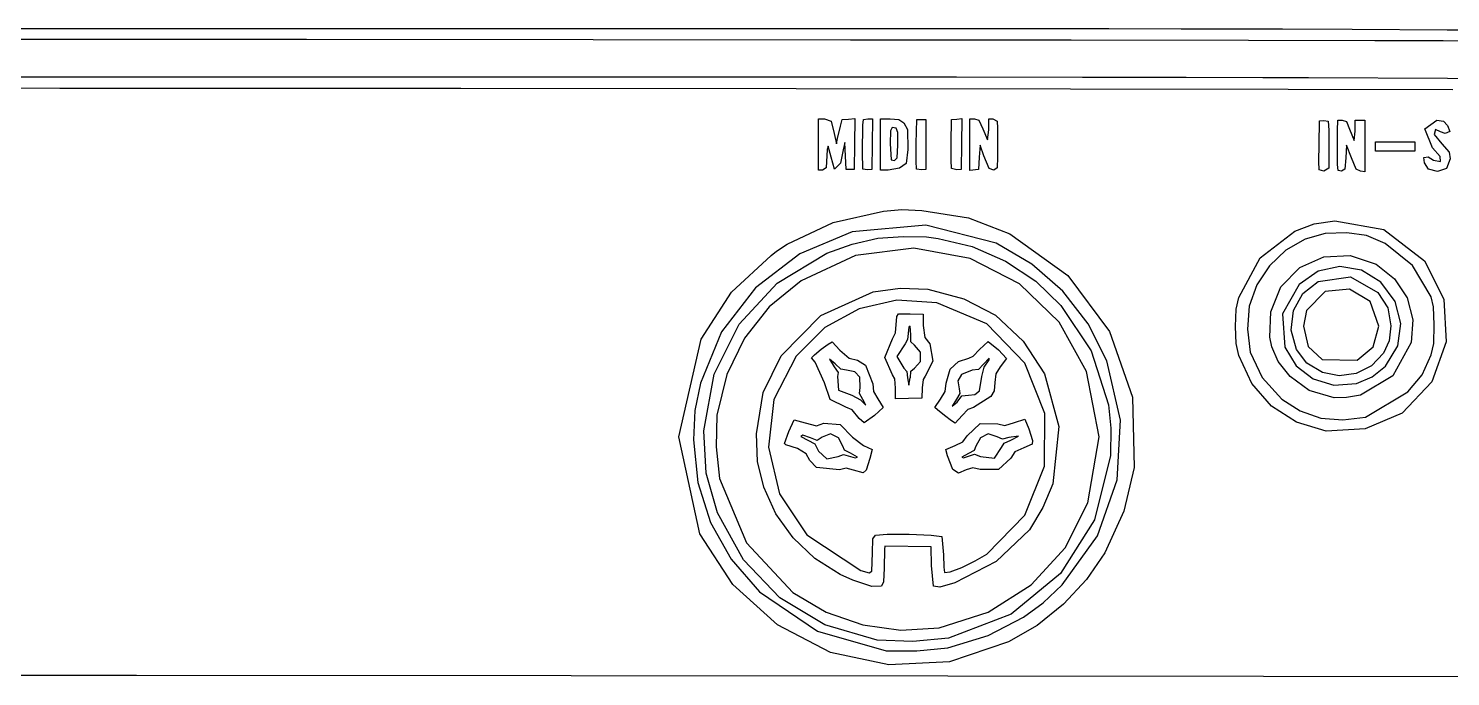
# Model space of a CAD drawing. Extents: x 0 to 149, y 0 to 89.
# Drawn here: x 74.28 to 118.8, y 68.74 to 89.03 of the extents above; entities that cross this region are included whole.
import ezdxf

# ---------------------------------------------------------------- set-up
doc = ezdxf.new("R2010")
doc.units = 0
doc.layers.get('0').update_dxf_attribs({"linetype": 'CONTINUOUS'})

msp = doc.modelspace()

# ---------------------------------------------------------------- linework, layer by layer
at = {"color": 0}
for p, q in [((72.8708, 89.0337), (78.1085, 89.0337)), ((82.9882, 88.6837), (73.3323, 88.689)), ((78.1085, 89.0337), (83.2859, 89.0337)), ((91.9579, 88.6781), (82.9882, 88.6837)), ((83.2859, 89.0337), (88.3158, 89.0323)), ((88.3158, 89.0323), (93.1058, 89.0323)), ((100.014, 88.6714), (91.9579, 88.6781)), ((93.1058, 89.0323), (97.5692, 89.0309)), ((97.5692, 89.0309), (101.618, 89.0309)), ((106.93, 88.6643), (100.014, 88.6714)), ((101.618, 89.0309), (105.16, 89.0295)), ((105.16, 89.0295), (108.108, 89.0281)), ((112.48, 88.6576), (106.93, 88.6643)), ((108.108, 89.0281), (110.373, 89.0266)), ((110.373, 89.0266), (111.864, 89.0252)), ((111.864, 89.0252), (112.495, 89.0228)), ((116.435, 88.6506), (112.48, 88.6576)), ((112.495, 89.0228), (113.546, 89.0171)), ((113.546, 89.0171), (115.721, 89.0076)), ((115.721, 89.0076), (118.7, 88.9953)), ((118.569, 88.6425), (116.435, 88.6506)), ((121.065, 88.6273), (118.569, 88.6425)), ((118.7, 88.9953), (122.169, 88.9825)), ((69.0728, 87.5136), (83.0104, 87.515)), ((83.0104, 87.515), (88.5112, 87.5164)), ((88.5112, 87.5164), (93.8195, 87.5164)), ((93.8195, 87.5164), (98.8025, 87.515)), ((98.8025, 87.515), (103.332, 87.5136)), ((103.332, 87.5136), (107.281, 87.5111)), ((107.281, 87.5111), (110.521, 87.5069)), ((110.521, 87.5069), (112.923, 87.5026)), ((112.923, 87.5026), (114.358, 87.497)), ((114.358, 87.497), (118.71, 87.4765)), ((118.71, 87.4765), (122.994, 87.4543)), ((75.263, 87.1583), (60.5303, 87.1622)), ((87.8156, 87.1513), (75.263, 87.1583)), ((98.3188, 87.1432), (87.8156, 87.1513)), ((106.908, 87.1333), (98.3188, 87.1432)), ((113.717, 87.1209), (106.908, 87.1333)), ((118.878, 87.1072), (113.717, 87.1209)), ((99.012, 85.4012), (99.012, 86.2058)), ((99.012, 86.2058), (99.1994, 86.2058)), ((99.1994, 86.2058), (99.4075, 86.1314)), ((99.4075, 86.1314), (99.5027, 85.7402)), ((99.6114, 85.5913), (99.701, 85.973)), ((99.701, 85.973), (99.7574, 86.184)), ((99.7574, 86.184), (99.9575, 86.1977)), ((99.9575, 86.1977), (100.157, 86.2101)), ((100.157, 86.2101), (100.145, 85.4135)), ((100.387, 85.1641), (100.402, 86.0048)), ((100.402, 86.0048), (100.427, 86.1811)), ((100.427, 86.1811), (100.56, 86.2058)), ((100.56, 86.2058), (100.709, 86.2058)), ((100.709, 86.2058), (100.696, 85.4121)), ((100.959, 85.4012), (100.959, 86.2058)), ((100.959, 86.2058), (101.258, 86.2058)), ((101.258, 86.2058), (101.53, 86.1868)), ((101.32, 85.936), (101.269, 85.8241)), ((101.447, 85.907), (101.32, 85.936)), ((101.53, 86.1868), (101.681, 86.082)), ((101.681, 86.082), (101.799, 85.8682)), ((102.076, 85.4273), (102.091, 86.184)), ((102.091, 86.184), (102.377, 86.184)), ((102.377, 86.184), (102.377, 84.6183)), ((103.171, 85.4438), (103.182, 86.184)), ((103.182, 86.184), (103.342, 86.1977)), ((103.342, 86.1977), (103.502, 86.2101)), ((103.502, 86.2101), (103.489, 85.4135)), ((103.753, 85.3983), (103.753, 86.2058)), ((103.753, 86.2058), (103.897, 86.2058)), ((103.897, 86.2058), (104.036, 86.1632)), ((104.036, 86.1632), (104.158, 85.8862)), ((104.345, 85.8643), (104.345, 86.2058)), ((104.345, 86.2058), (104.468, 86.2058)), ((104.468, 86.2058), (104.611, 86.1261)), ((104.611, 86.1261), (104.619, 85.9123)), ((114.685, 85.4026), (114.695, 86.1413)), ((114.695, 86.1413), (114.833, 86.155)), ((114.833, 86.155), (114.975, 86.1342)), ((114.975, 86.1342), (114.988, 85.8464)), ((115.266, 85.8354), (115.269, 86.1632)), ((115.269, 86.1632), (115.409, 86.1632)), ((115.409, 86.1632), (115.543, 86.1247)), ((115.543, 86.1247), (115.644, 85.8767)), ((115.819, 85.8132), (115.819, 86.1632)), ((115.819, 86.1632), (116.115, 86.1632)), ((116.115, 86.1632), (116.115, 84.5495)), ((117.996, 85.889), (118.378, 86.1617)), ((118.378, 86.1617), (118.577, 86.1342)), ((118.577, 86.1342), (118.71, 85.9952)), ((118.71, 85.9952), (118.779, 85.8037)), ((99.5027, 85.7402), (99.5786, 85.422)), ((99.5786, 85.422), (99.6114, 85.5913)), ((101.269, 85.8241), (101.261, 85.4343)), ((101.495, 85.7719), (101.447, 85.907)), ((101.499, 85.3846), (101.495, 85.7719)), ((101.799, 85.8682), (101.813, 85.2442)), ((104.158, 85.8862), (104.309, 85.5458)), ((104.309, 85.5458), (104.345, 85.8643)), ((104.619, 85.9123), (104.619, 85.4812)), ((114.988, 85.8464), (114.995, 85.3613)), ((115.259, 85.12), (115.266, 85.8354)), ((115.644, 85.8767), (115.784, 85.5306)), ((115.784, 85.5306), (115.819, 85.8132)), ((118.233, 85.2978), (117.996, 85.889)), ((118.335, 85.8654), (118.293, 85.7155)), ((118.293, 85.7155), (118.535, 85.4191)), ((118.485, 85.8008), (118.335, 85.8654)), ((118.632, 85.7402), (118.485, 85.8008)), ((118.779, 85.8037), (118.632, 85.7402)), ((99.012, 84.5965), (99.012, 85.4012)), ((99.2808, 85.2413), (99.2572, 84.6653)), ((99.3165, 85.3528), (99.2808, 85.2413)), ((99.4103, 85), (99.3165, 85.3528)), ((99.785, 85.2318), (99.7052, 84.8155)), ((99.8375, 85.4646), (99.785, 85.2318)), ((99.8788, 84.6183), (99.8375, 85.4646)), ((100.145, 85.4135), (100.134, 84.6183)), ((100.4, 84.6254), (100.387, 85.1641)), ((100.696, 85.4121), (100.685, 84.6183)), ((100.959, 84.5965), (100.959, 85.4012)), ((101.261, 85.4343), (101.286, 84.9217)), ((101.476, 84.981), (101.501, 85.3846)), ((101.501, 85.3846), (101.499, 85.3846)), ((101.813, 85.2442), (101.763, 84.8071)), ((102.071, 84.8815), (102.076, 85.4273)), ((103.168, 84.9051), (103.171, 85.4438)), ((103.489, 85.4135), (103.478, 84.6183)), ((103.753, 84.5908), (103.753, 85.3983)), ((104.071, 85.3793), (104.049, 84.9986)), ((104.192, 85.0417), (104.071, 85.3793)), ((104.355, 84.6501), (104.192, 85.0417)), ((104.619, 85.4812), (104.614, 85.0085)), ((114.682, 84.8663), (114.685, 85.4026)), ((114.995, 85.3613), (114.995, 84.8942)), ((115.263, 84.7743), (115.259, 85.12)), ((115.543, 85.3793), (115.522, 84.9782)), ((115.697, 84.9782), (115.543, 85.3793)), ((116.453, 85.3376), (116.453, 85.4851)), ((116.453, 85.4851), (117.68, 85.4851)), ((116.453, 85.1888), (116.453, 85.3376)), ((117.68, 85.1888), (116.453, 85.1888)), ((117.68, 85.4851), (117.68, 85.1888)), ((118.474, 85.029), (118.233, 85.2978)), ((118.535, 85.4191), (118.757, 85.1588)), ((118.757, 85.1588), (118.792, 84.9464)), ((99.1387, 84.5965), (99.012, 84.5965)), ((99.2572, 84.6653), (99.1387, 84.5965)), ((99.5179, 84.624), (99.4103, 85)), ((99.7052, 84.8155), (99.5179, 84.624)), ((100.134, 84.6183), (99.8788, 84.6183)), ((100.401, 84.6254), (100.4, 84.6254)), ((100.551, 84.6046), (100.401, 84.6254)), ((100.685, 84.6183), (100.551, 84.6046)), ((101.194, 84.5965), (100.959, 84.5965)), ((101.554, 84.6543), (101.194, 84.5965)), ((101.286, 84.9217), (101.398, 84.9009)), ((101.398, 84.9009), (101.476, 84.981)), ((101.763, 84.8071), (101.554, 84.6543)), ((102.085, 84.6307), (102.071, 84.8815)), ((102.243, 84.6046), (102.085, 84.6307)), ((102.377, 84.6183), (102.243, 84.6046)), ((103.18, 84.6473), (103.168, 84.9051)), ((103.341, 84.6046), (103.18, 84.6473)), ((103.478, 84.6183), (103.341, 84.6046)), ((104.028, 84.6183), (103.753, 84.5908)), ((104.049, 84.9986), (104.028, 84.6183)), ((104.502, 84.5965), (104.355, 84.6501)), ((104.604, 84.6709), (104.502, 84.5965)), ((104.614, 85.0085), (104.604, 84.6709)), ((114.693, 84.6116), (114.682, 84.8663)), ((114.839, 84.5633), (114.693, 84.6116)), ((114.988, 84.6557), (114.839, 84.5633)), ((114.995, 84.8942), (114.988, 84.6557)), ((115.282, 84.5813), (115.263, 84.7743)), ((115.488, 84.6254), (115.384, 84.5619)), ((115.522, 84.9782), (115.488, 84.6254)), ((115.849, 84.6321), (115.697, 84.9782)), ((115.984, 84.5619), (115.849, 84.6321)), ((117.967, 84.9962), (118.105, 85.0194)), ((117.985, 84.8237), (117.967, 84.9962)), ((118.108, 84.6282), (117.985, 84.8237)), ((118.105, 85.0194), (118.266, 84.9147)), ((118.39, 84.5538), (118.108, 84.6282)), ((118.266, 84.9147), (118.485, 84.872)), ((118.677, 84.6501), (118.39, 84.5538)), ((118.485, 84.872), (118.474, 85.029)), ((118.792, 84.9464), (118.677, 84.6501)), ((115.384, 84.5619), (115.282, 84.5813)), ((116.115, 84.5495), (115.984, 84.5619)), ((99.4752, 82.9592), (101.05, 83.3134)), ((101.05, 83.3134), (101.628, 83.3632)), ((101.628, 83.3632), (102.251, 83.3356)), ((102.251, 83.3356), (103.707, 83.1067)), ((98.0377, 82.2773), (99.4752, 82.9592)), ((102.373, 82.8795), (100.073, 82.6657)), ((104.578, 82.3115), (102.373, 82.8795)), ((103.707, 83.1067), (105.005, 82.6012)), ((113.926, 82.6893), (114.533, 82.9208)), ((114.533, 82.9208), (115.185, 83.0157)), ((115.185, 83.0157), (116.713, 82.7416)), ((100.073, 82.6657), (98.4278, 81.9796)), ((100.066, 82.2773), (100.874, 82.4632)), ((100.874, 82.4632), (101.667, 82.5239)), ((101.667, 82.5239), (102.398, 82.5059)), ((102.398, 82.5059), (102.757, 82.459)), ((102.757, 82.459), (103.821, 82.2096)), ((105.005, 82.6012), (106.819, 81.2987)), ((112.843, 81.8526), (113.926, 82.6893)), ((114.254, 82.4329), (113.647, 82.091)), ((114.88, 82.6149), (114.254, 82.4329)), ((115.556, 82.6368), (114.88, 82.6149)), ((116.171, 82.5528), (115.556, 82.6368)), ((116.76, 82.3034), (116.171, 82.5528)), ((116.713, 82.7416), (117.982, 81.7605)), ((96.2889, 80.7805), (97.5307, 81.9284)), ((98.4278, 81.9796), (97.0386, 80.9128)), ((97.5307, 81.9284), (97.6986, 82.0579)), ((97.6986, 82.0579), (98.0377, 82.2773)), ((97.7237, 81.063), (99.278, 81.999)), ((99.278, 81.999), (100.066, 82.2773)), ((101.995, 82.1545), (100.175, 81.9217)), ((103.761, 81.8293), (101.995, 82.1545)), ((103.821, 82.2096), (104.867, 81.7492)), ((105.698, 81.6585), (104.578, 82.3115)), ((113.647, 82.091), (113.13, 81.6031)), ((114.835, 81.8843), (115.661, 81.9256)), ((115.661, 81.9256), (116.477, 81.6557)), ((117.614, 81.613), (116.76, 82.3034)), ((100.175, 81.9217), (98.4691, 81.1332)), ((105.31, 81.0341), (103.761, 81.8293)), ((104.867, 81.7492), (105.82, 81.1209)), ((106.667, 80.8083), (105.698, 81.6585)), ((112.171, 80.6154), (112.843, 81.8526)), ((113.13, 81.6031), (112.733, 81.0066)), ((113.491, 80.9445), (114.082, 81.5509)), ((114.082, 81.5509), (114.835, 81.8843)), ((115.332, 81.5799), (114.658, 81.4296)), ((116.012, 81.4684), (115.332, 81.5799)), ((116.477, 81.6557), (117.053, 81.1982)), ((118.196, 80.6344), (117.614, 81.613)), ((117.982, 81.7605), (118.594, 80.5533)), ((96.5288, 79.7747), (97.7237, 81.063)), ((98.4691, 81.1332), (97.4743, 80.3148)), ((106.554, 79.834), (105.31, 81.0341)), ((105.82, 81.1209), (106.605, 80.3645)), ((106.819, 81.2987), (108.125, 79.5443)), ((114.658, 81.4296), (114.062, 81.0218)), ((114.176, 80.735), (114.658, 81.11)), ((114.658, 81.11), (115.666, 81.2532)), ((115.666, 81.2532), (116.531, 80.7653)), ((116.622, 81.0948), (116.012, 81.4684)), ((117.072, 80.4898), (116.622, 81.0948)), ((117.053, 81.1982), (117.445, 80.596)), ((95.3368, 79.3048), (96.2889, 80.7805)), ((97.0386, 80.9128), (95.9778, 79.5405)), ((99.0921, 80.0516), (100.726, 80.7903)), ((100.726, 80.7903), (101.571, 80.9004)), ((101.571, 80.9004), (102.441, 80.8743)), ((102.441, 80.8743), (103.565, 80.5737)), ((107.457, 79.7885), (106.667, 80.8083)), ((112.089, 80.2499), (112.171, 80.6154)), ((112.733, 81.0066), (112.493, 80.3395)), ((113.171, 80.1592), (113.491, 80.9445)), ((114.062, 81.0218), (113.542, 80.0971)), ((113.884, 80.1991), (114.176, 80.735)), ((114.879, 80.7942), (114.288, 80.2033)), ((115.635, 80.8701), (114.879, 80.7942)), ((116.284, 80.4898), (115.635, 80.8701)), ((116.531, 80.7653), (116.836, 80.2901)), ((117.445, 80.596), (117.627, 79.9112)), ((118.272, 80.3162), (118.196, 80.6344)), ((97.4743, 80.3148), (96.6971, 79.3323)), ((100.284, 80.2584), (99.2131, 79.6699)), ((101.471, 80.5243), (100.284, 80.2584)), ((102.716, 80.4414), (101.471, 80.5243)), ((104.282, 79.7814), (102.716, 80.4414)), ((103.565, 80.5737), (104.557, 80.053)), ((106.605, 80.3645), (107.546, 78.9436)), ((112.072, 79.707), (112.089, 80.2499)), ((112.493, 80.3395), (112.441, 79.6188)), ((113.149, 79.3679), (113.171, 80.1592)), ((113.811, 79.5845), (113.884, 80.1991)), ((114.288, 80.2033), (114.195, 79.7112)), ((116.557, 79.7098), (116.284, 80.4898)), ((116.836, 80.2901), (116.933, 79.7278)), ((117.25, 79.8008), (117.072, 80.4898)), ((118.292, 79.75), (118.272, 80.3162)), ((118.594, 80.5533), (118.664, 79.2219)), ((95.746, 78.2077), (96.5288, 79.7747)), ((97.8503, 78.7799), (99.0921, 80.0516)), ((101.425, 79.5002), (101.463, 80.0156)), ((101.463, 80.0156), (101.52, 80.0985)), ((101.52, 80.0985), (101.88, 80.1)), ((101.885, 79.7098), (101.844, 79.678)), ((101.88, 80.1), (102.293, 80.0887)), ((101.902, 79.4424), (101.885, 79.7098)), ((102.293, 80.0887), (102.293, 79.7373)), ((102.293, 79.7373), (102.34, 79.357)), ((105.475, 78.5551), (104.282, 79.7814)), ((104.557, 80.053), (105.423, 79.2413)), ((107.407, 78.2891), (106.554, 79.834)), ((108.044, 78.6268), (107.457, 79.7885)), ((112.089, 79.1655), (112.072, 79.707)), ((113.542, 80.0971), (113.615, 79.0554)), ((114.195, 79.7112), (114.346, 79.0815)), ((116.381, 79.0691), (116.557, 79.7098)), ((116.933, 79.7278), (116.885, 79.2551)), ((117.148, 79.0995), (117.25, 79.8008)), ((117.627, 79.9112), (117.574, 79.1972)), ((118.276, 79.1725), (118.292, 79.75)), ((94.6436, 76.2469), (95.3368, 79.3048)), ((95.9778, 79.5405), (95.3163, 77.9293)), ((96.6971, 79.3323), (96.1485, 78.1981)), ((99.2131, 79.6699), (98.3135, 78.7756)), ((101.09, 78.7315), (101.328, 79.3115)), ((101.328, 79.3115), (101.425, 79.5002)), ((101.802, 79.2939), (101.732, 79.1573)), ((101.844, 79.678), (101.802, 79.2939)), ((101.901, 79.2219), (101.902, 79.4424)), ((102.34, 79.357), (102.499, 79.1616)), ((108.125, 79.5443), (108.844, 77.4883)), ((112.441, 79.6188), (112.53, 78.897)), ((113.21, 79.0621), (113.149, 79.3679)), ((113.983, 78.9781), (113.811, 79.5845)), ((116.885, 79.2551), (116.701, 78.8638)), ((98.8, 78.7178), (98.8907, 78.8183)), ((98.8907, 78.8183), (99.0974, 78.9891)), ((99.0974, 78.9891), (99.3151, 79.1489)), ((99.3151, 79.1489), (99.4435, 79.2194)), ((99.4435, 79.2194), (99.6872, 78.9644)), ((99.6872, 78.9644), (99.974, 78.7121)), ((101.732, 79.1573), (101.468, 78.759)), ((102.016, 79.1199), (101.901, 79.2219)), ((102.212, 78.898), (102.016, 79.1199)), ((102.212, 78.6088), (102.212, 78.898)), ((102.499, 79.1616), (102.598, 78.6172)), ((103.856, 78.7686), (104.054, 78.9862)), ((104.054, 78.9862), (104.322, 79.2289)), ((104.322, 79.2289), (104.655, 78.9725)), ((104.655, 78.9725), (104.904, 78.697)), ((105.423, 79.2413), (106.094, 78.2242)), ((107.546, 78.9436), (108.092, 77.2541)), ((112.171, 78.7989), (112.089, 79.1655)), ((112.53, 78.897), (112.907, 78.1018)), ((113.41, 78.6116), (113.21, 79.0621)), ((113.615, 79.0554), (113.968, 78.4684)), ((114.308, 78.5509), (113.983, 78.9781)), ((114.346, 79.0815), (114.786, 78.6709)), ((115.882, 78.6447), (116.381, 79.0691)), ((116.701, 78.8638), (116.326, 78.4751)), ((116.764, 78.4585), (117.148, 79.0995)), ((117.574, 79.1972), (116.999, 78.154)), ((117.91, 78.1872), (118.194, 78.8183)), ((118.194, 78.8183), (118.276, 79.1725)), ((118.664, 79.2219), (118.219, 77.9695)), ((97.2855, 77.6414), (97.8503, 78.7799)), ((98.3135, 78.7756), (97.6161, 77.4129)), ((98.9087, 78.5827), (98.8, 78.7178)), ((99.1979, 77.935), (98.9087, 78.5827)), ((99.5345, 78.5329), (99.3567, 78.6832)), ((99.3567, 78.6832), (99.5056, 78.4433)), ((99.5056, 78.4433), (99.6252, 78.2602)), ((99.7148, 78.365), (99.5345, 78.5329)), ((99.8954, 78.3318), (99.7148, 78.365)), ((99.974, 78.7121), (100.236, 78.6433)), ((100.236, 78.6433), (100.487, 78.4874)), ((100.487, 78.4874), (100.714, 77.9032)), ((101.335, 78.1872), (101.09, 78.7315)), ((101.468, 78.759), (101.688, 78.3978)), ((101.688, 78.3978), (101.785, 78.2973)), ((101.91, 78.3057), (102.02, 78.3967)), ((102.02, 78.3967), (102.212, 78.6088)), ((102.598, 78.6172), (102.358, 78.1512)), ((103.011, 77.9279), (103.132, 78.3703)), ((103.132, 78.3703), (103.396, 78.6116)), ((103.396, 78.6116), (103.719, 78.7107)), ((103.719, 78.7107), (103.856, 78.7686)), ((104.177, 78.522), (104.024, 78.3594)), ((104.127, 78.1389), (104.205, 78.4271)), ((104.356, 78.7121), (104.177, 78.522)), ((104.205, 78.4271), (104.36, 78.6613)), ((104.36, 78.6613), (104.356, 78.7121)), ((104.705, 78.4433), (104.563, 78.2257)), ((104.904, 78.697), (104.705, 78.4433)), ((106.105, 76.9828), (105.475, 78.5551)), ((108.471, 76.7733), (108.044, 78.6268)), ((112.583, 77.9141), (112.171, 78.7989)), ((113.778, 78.1322), (113.41, 78.6116)), ((113.968, 78.4684), (114.497, 78.063)), ((114.797, 78.2616), (114.308, 78.5509)), ((114.786, 78.6709), (115.882, 78.6447)), ((116.326, 78.4751), (115.845, 78.2327)), ((116.345, 78.1308), (116.764, 78.4585)), ((95.3163, 77.9293), (95.1452, 77.0696)), ((95.4264, 76.4371), (95.746, 78.2077)), ((96.1485, 78.1981), (95.8356, 76.9288)), ((99.3771, 77.4153), (99.1979, 77.935)), ((99.6252, 78.2602), (99.61, 78.1375)), ((99.61, 78.1375), (99.6389, 77.705)), ((100.153, 78.2849), (99.8954, 78.3318)), ((100.306, 78.1128), (100.153, 78.2849)), ((100.323, 77.7946), (100.306, 78.1128)), ((101.408, 78.0616), (101.335, 78.1872)), ((101.425, 77.7723), (101.408, 78.0616)), ((101.785, 78.2973), (101.805, 78.0934)), ((101.805, 78.0934), (101.847, 77.8662)), ((101.847, 77.8662), (101.889, 78.0976)), ((101.889, 78.0976), (101.891, 78.0976)), ((101.891, 78.0976), (101.91, 78.3057)), ((102.288, 78.044), (102.263, 77.778)), ((102.358, 78.1512), (102.288, 78.044)), ((102.981, 77.6676), (103.011, 77.9279)), ((103.495, 78.1995), (103.379, 78.0023)), ((103.379, 78.0023), (103.422, 77.7529)), ((103.826, 78.3318), (103.495, 78.1995)), ((104.024, 78.3594), (103.826, 78.3318)), ((104.053, 77.687), (104.127, 78.1389)), ((104.538, 77.953), (104.515, 77.6912)), ((104.563, 78.2257), (104.538, 77.953)), ((106.094, 78.2242), (106.542, 76.5708)), ((107.801, 76.2512), (107.407, 78.2891)), ((112.907, 78.1018), (113.517, 77.4224)), ((114.372, 77.7007), (113.778, 78.1322)), ((114.497, 78.063), (115.146, 77.87)), ((115.317, 78.1569), (114.797, 78.2616)), ((115.146, 77.87), (115.86, 77.917)), ((115.845, 78.2327), (115.317, 78.1569)), ((115.86, 77.917), (116.345, 78.1308)), ((116.999, 78.154), (115.985, 77.5533)), ((118.219, 77.9695), (117.292, 76.9923)), ((117.469, 77.6538), (117.91, 78.1872)), ((97.076, 76.3418), (97.2855, 77.6414)), ((99.6389, 77.705), (100.054, 77.5575)), ((100.054, 77.5575), (100.325, 77.4044)), ((100.295, 77.6083), (100.323, 77.7946)), ((100.405, 77.4196), (100.295, 77.6083)), ((100.714, 77.9032), (100.737, 77.6661)), ((100.737, 77.6661), (100.876, 77.439)), ((101.425, 77.439), (101.425, 77.7723)), ((102.263, 77.778), (102.251, 77.4637)), ((102.83, 77.4277), (102.981, 77.6676)), ((103.444, 77.6069), (103.338, 77.4266)), ((103.352, 77.337), (103.499, 77.5353)), ((103.422, 77.7529), (103.444, 77.6069)), ((103.499, 77.5353), (103.714, 77.5575)), ((103.714, 77.5575), (103.914, 77.5727)), ((104.415, 77.5092), (103.864, 77.1701)), ((103.914, 77.5727), (104.053, 77.687)), ((104.515, 77.6912), (104.415, 77.5092)), ((108.844, 77.4883), (108.894, 75.2835)), ((113.198, 77.2061), (112.583, 77.9141)), ((115.161, 77.4718), (114.372, 77.7007)), ((115.544, 77.4788), (115.161, 77.4718)), ((115.985, 77.5533), (115.544, 77.4788)), ((116.136, 76.8685), (117.469, 77.6538)), ((95.1452, 77.0696), (95.1011, 76.1517)), ((97.6161, 77.4129), (97.4467, 75.9259)), ((99.8693, 77.1772), (99.3771, 77.4153)), ((100.066, 77.0943), (99.8693, 77.1772)), ((100.291, 76.8174), (100.066, 77.0943)), ((100.325, 77.4044), (100.499, 77.2365)), ((100.499, 77.2365), (100.405, 77.4196)), ((101.042, 77.1701), (100.77, 76.9179)), ((100.876, 77.439), (101.042, 77.1701)), ((101.837, 77.4513), (101.425, 77.439)), ((102.251, 77.4637), (101.837, 77.4513)), ((102.653, 77.1715), (102.83, 77.4277)), ((102.741, 77.089), (102.653, 77.1715)), ((102.956, 76.9165), (102.741, 77.089)), ((103.338, 77.4266), (103.204, 77.2033)), ((103.204, 77.2033), (103.352, 77.337)), ((103.688, 77.1081), (103.51, 76.9126)), ((103.864, 77.1701), (103.688, 77.1081)), ((108.092, 77.2541), (108.165, 76.5168)), ((113.982, 76.7031), (113.198, 77.2061)), ((113.517, 77.4224), (114.098, 77.0668)), ((114.098, 77.0668), (114.738, 76.8311)), ((95.8356, 76.9288), (95.8067, 75.9312)), ((98.086, 76.4134), (98.2486, 76.7775)), ((98.2486, 76.7775), (98.5919, 76.6851)), ((98.5919, 76.6851), (98.9471, 76.5955)), ((98.9471, 76.5955), (99.1856, 76.6808)), ((99.1856, 76.6808), (99.6887, 76.6339)), ((99.6887, 76.6339), (100.083, 76.2427)), ((100.441, 76.6907), (100.291, 76.8174)), ((100.77, 76.9179), (100.441, 76.6907)), ((103.18, 76.7514), (102.956, 76.9165)), ((103.295, 76.6808), (103.18, 76.7514)), ((103.51, 76.9126), (103.295, 76.6808)), ((103.67, 76.2801), (104.079, 76.6632)), ((104.079, 76.6632), (104.633, 76.6576)), ((104.633, 76.6576), (104.852, 76.6078)), ((104.852, 76.6078), (105.15, 76.696)), ((105.15, 76.696), (105.471, 76.7965)), ((105.471, 76.7965), (105.596, 76.4963)), ((106.091, 75.3332), (106.105, 76.9828)), ((108.365, 74.9046), (108.471, 76.7733)), ((114.908, 76.4275), (113.982, 76.7031)), ((114.738, 76.8311), (115.43, 76.7842)), ((115.43, 76.7842), (116.136, 76.8685)), ((117.292, 76.9923), (116.125, 76.4963)), ((95.3011, 73.2095), (94.6436, 76.2469)), ((95.1011, 76.1517), (95.2348, 74.8192)), ((95.4994, 75.1099), (95.4264, 76.4371)), ((97.1091, 75.4765), (97.076, 76.3418)), ((97.9537, 76.0402), (98.086, 76.4134)), ((98.5202, 76.2953), (98.461, 76.2621)), ((98.461, 76.2621), (98.6801, 76.1464)), ((98.7598, 76.218), (98.5202, 76.2953)), ((98.6801, 76.1464), (98.8963, 76.0331)), ((98.975, 76.1365), (98.7598, 76.218)), ((99.1263, 76.2385), (98.975, 76.1365)), ((99.3951, 76.3418), (99.1263, 76.2385)), ((99.6403, 76.2138), (99.3951, 76.3418)), ((99.7811, 75.9534), (99.6403, 76.2138)), ((100.083, 76.2427), (100.423, 75.9809)), ((103.532, 76.0952), (103.67, 76.2801)), ((104.09, 76.2194), (103.943, 75.9534)), ((104.326, 76.3418), (104.09, 76.2194)), ((104.606, 76.2483), (104.326, 76.3418)), ((104.775, 76.1781), (104.606, 76.2483)), ((104.971, 76.2275), (104.775, 76.1781)), ((104.826, 76.0511), (105.034, 76.1478)), ((105.277, 76.2674), (104.971, 76.2275)), ((105.034, 76.1478), (105.277, 76.2674)), ((105.596, 76.4963), (105.719, 76.1379)), ((105.719, 76.1379), (105.701, 76.0166)), ((106.542, 76.5708), (106.349, 74.7751)), ((107.45, 74.1825), (107.801, 76.2512)), ((108.165, 76.5168), (108.152, 75.6638)), ((116.125, 76.4963), (114.908, 76.4275)), ((95.8067, 75.9312), (95.9143, 74.9445)), ((97.4467, 75.9259), (97.7925, 74.4636)), ((97.9964, 76.0028), (97.9537, 76.0402)), ((98.3534, 75.879), (97.9964, 76.0028)), ((98.6303, 75.7178), (98.3534, 75.879)), ((98.7379, 75.504), (98.6303, 75.7178)), ((98.8963, 76.0331), (99.0134, 75.8003)), ((99.0134, 75.8003), (99.2738, 75.5579)), ((99.6252, 75.6296), (99.792, 75.6969)), ((99.8291, 75.8292), (99.7811, 75.9534)), ((99.792, 75.6969), (100.166, 75.5936)), ((100.017, 75.7372), (99.8291, 75.8292)), ((100.24, 75.6116), (100.017, 75.7372)), ((100.423, 75.9809), (100.697, 75.8553)), ((100.697, 75.8553), (100.626, 75.5661)), ((103, 75.8567), (103.288, 75.9753)), ((103.054, 75.6557), (103, 75.8567)), ((103.288, 75.9753), (103.532, 76.0952)), ((103.707, 75.7301), (103.499, 75.613)), ((103.551, 75.5908), (103.899, 75.7026)), ((103.885, 75.8183), (103.707, 75.7301)), ((103.943, 75.9534), (103.885, 75.8183)), ((103.899, 75.7026), (104.085, 75.6338)), ((104.528, 75.5855), (104.749, 75.9146)), ((104.749, 75.9146), (104.826, 76.0511)), ((105.16, 75.7742), (105.034, 75.5855)), ((105.438, 75.9008), (105.16, 75.7742)), ((105.701, 76.0166), (105.438, 75.9008)), ((97.2993, 74.6718), (97.1091, 75.4765)), ((98.957, 75.2891), (98.7379, 75.504)), ((99.6749, 75.2175), (98.957, 75.2891)), ((99.2738, 75.5579), (99.6252, 75.6296)), ((99.883, 75.2669), (99.6749, 75.2175)), ((100.112, 75.2052), (99.883, 75.2669)), ((100.166, 75.5936), (100.24, 75.6116)), ((100.626, 75.5661), (100.505, 75.209)), ((103.221, 75.2299), (103.054, 75.6557)), ((103.499, 75.613), (103.551, 75.5908)), ((103.842, 75.2754), (103.637, 75.2203)), ((104.072, 75.2217), (103.842, 75.2754)), ((104.085, 75.6338), (104.528, 75.5855)), ((105.034, 75.5855), (104.647, 75.2242)), ((105.471, 73.7994), (106.091, 75.3332)), ((108.152, 75.6638), (107.659, 73.6505)), ((108.894, 75.2835), (108.577, 73.9221)), ((95.2348, 74.8192), (95.6303, 73.5679)), ((95.8522, 73.8657), (95.4994, 75.1099)), ((95.9143, 74.9445), (96.7574, 72.9297)), ((100.414, 75.1223), (100.112, 75.2052)), ((100.505, 75.209), (100.414, 75.1223)), ((103.396, 75.1085), (103.221, 75.2299)), ((103.637, 75.2203), (103.396, 75.1085)), ((104.647, 75.2242), (104.072, 75.2217)), ((107.749, 73.1464), (108.365, 74.9046)), ((97.6739, 73.8396), (97.2993, 74.6718)), ((97.7925, 74.4636), (98.6469, 73.1753)), ((106.349, 74.7751), (106.037, 74.0392)), ((106.037, 74.0392), (105.622, 73.3365)), ((106.736, 72.7756), (107.45, 74.1825)), ((108.577, 73.9221), (107.979, 72.6158)), ((95.6303, 73.5679), (96.278, 72.42)), ((96.6653, 72.3925), (95.8522, 73.8657)), ((98.2169, 73.0857), (97.6739, 73.8396)), ((104.284, 72.5759), (105.471, 73.7994)), ((107.659, 73.6505), (106.595, 71.9653)), ((96.333, 71.6209), (95.3011, 73.2095)), ((98.8963, 72.4422), (98.2169, 73.0857)), ((98.6469, 73.1753), (100.344, 72.063)), ((100.706, 72.6186), (100.718, 73.0539)), ((100.718, 73.0539), (100.795, 73.1696)), ((100.795, 73.1696), (101.162, 73.2)), ((101.162, 73.2), (101.856, 73.1972)), ((101.856, 73.1972), (102.543, 73.1696)), ((102.543, 73.1696), (102.88, 73.1241)), ((102.88, 73.1241), (102.93, 72.5509)), ((105.622, 73.3365), (104.581, 72.3403)), ((106.646, 71.6167), (107.749, 73.1464)), ((96.7574, 72.9297), (98.2102, 71.3782)), ((100.68, 72.0478), (100.706, 72.6186)), ((101.079, 72.7343), (101.068, 72.136)), ((101.086, 72.8292), (101.079, 72.7343)), ((102.547, 72.8073), (101.086, 72.8292)), ((102.556, 72.2189), (102.547, 72.8073)), ((103.922, 72.3635), (104.284, 72.5759)), ((105.671, 71.6111), (106.736, 72.7756)), ((107.979, 72.6158), (107.407, 71.7793)), ((96.278, 72.42), (97.1709, 71.3948)), ((97.8006, 71.2128), (96.6653, 72.3925)), ((99.6887, 71.942), (98.8963, 72.4422)), ((101.068, 72.136), (101.051, 71.7102)), ((102.616, 71.5726), (102.556, 72.2189)), ((102.93, 72.5509), (102.938, 72.172)), ((102.938, 72.172), (102.96, 71.9984)), ((103.141, 72.0217), (103.502, 72.161)), ((104.581, 72.3403), (103.287, 71.6746)), ((103.502, 72.161), (103.922, 72.3635)), ((100.09, 71.7656), (99.6887, 71.942)), ((100.683, 71.5627), (100.09, 71.7656)), ((100.344, 72.063), (100.6, 71.9899)), ((100.6, 71.9899), (100.68, 72.0478)), ((101.051, 71.7102), (100.983, 71.5754)), ((102.96, 71.9984), (103.141, 72.0217)), ((106.595, 71.9653), (105.045, 70.7002)), ((107.407, 71.7793), (106.686, 71.0103)), ((97.729, 70.3612), (96.333, 71.6209)), ((97.1709, 71.3948), (98.9831, 70.1601)), ((98.2102, 71.3782), (99.2572, 70.7623)), ((100.983, 71.5754), (100.683, 71.5627)), ((102.809, 71.5423), (102.616, 71.5726)), ((103.287, 71.6746), (102.809, 71.5423)), ((104.33, 70.7542), (105.671, 71.6111)), ((106.051, 71.0516), (106.646, 71.6167)), ((99.2117, 70.3654), (97.8006, 71.2128)), ((105.435, 70.6078), (106.051, 71.0516)), ((106.686, 71.0103), (105.858, 70.346)), ((99.387, 69.5015), (97.729, 70.3612)), ((100.853, 69.8832), (99.2117, 70.3654)), ((99.2572, 70.7623), (100.402, 70.364)), ((100.402, 70.364), (101.597, 70.1957)), ((102.793, 70.2702), (104.33, 70.7542)), ((105.045, 70.7002), (103.088, 69.9463)), ((104.322, 70.032), (105.435, 70.6078)), ((98.9831, 70.1601), (101.129, 69.5523)), ((101.597, 70.1957), (102.793, 70.2702)), ((103.088, 69.9463), (101.968, 69.8405)), ((103.062, 69.6461), (104.322, 70.032)), ((105.858, 70.346), (104.96, 69.8253)), ((101.213, 69.106), (99.387, 69.5015)), ((101.968, 69.8405), (100.853, 69.8832)), ((101.129, 69.5523), (102.089, 69.5523)), ((102.089, 69.5523), (103.062, 69.6461)), ((104.96, 69.8253), (103.119, 69.2023)), ((103.119, 69.2023), (101.213, 69.106)), ((62.3507, 68.7874), (77.6661, 68.7821)), ((77.6661, 68.7821), (91.2717, 68.7751)), ((91.2717, 68.7751), (103.066, 68.7656)), ((103.066, 68.7656), (112.945, 68.7546)), ((112.945, 68.7546), (120.811, 68.7433))]:
    msp.add_line(p, q, dxfattribs=at)

doc.saveas('drawing.dxf')
